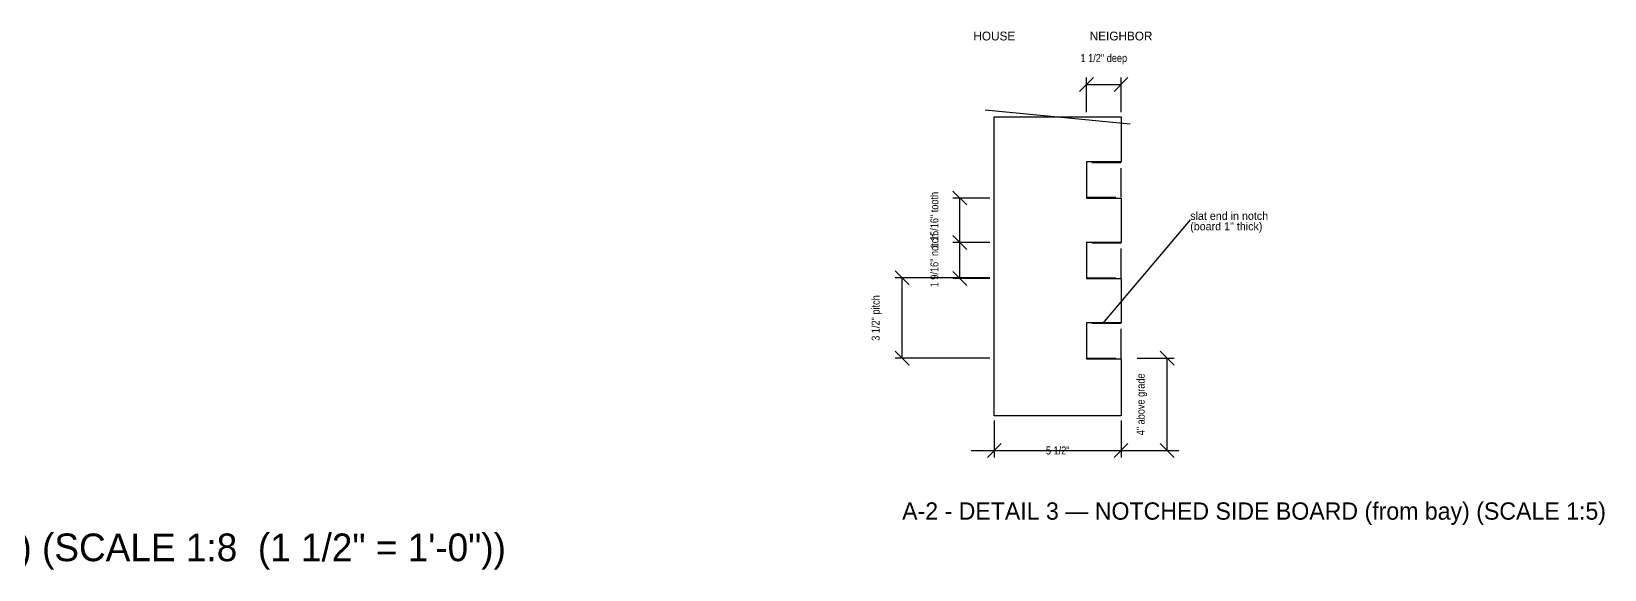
# Model space of a CAD drawing. Header units: inches. Extents: x -2 to 865, y -555 to 194.
# Drawn here: x 334.9 to 403.1, y -316.2 to -292.8 of the extents above; entities that cross this region are included whole.
import ezdxf
from ezdxf.enums import TextEntityAlignment as Align

# ---------------------------------------------------------------- set-up
doc = ezdxf.new("R2010")
doc.units = ezdxf.units.IN
doc.linetypes.add('DASHED', pattern=[1.524, 1.27, -0.254])
for name, color, linetype in [('CONTORNO', 7, 'Continuous'), ('COTA', 1, 'Continuous'), ('MADEIRA_CEDRO', 30, 'Continuous'), ('TEXTO', 7, 'Continuous'), ('TITULO', 7, 'Continuous')]:
    doc.layers.add(name, color=color, linetype=linetype)
doc.styles.add('OpenSansCondensed-Light', font='OpenSansCondensed-Light.ttf')
doc.dimstyles.get("Standard").update_dxf_attribs({"dimtxt": 2.5, "dimasz": 2.5, "dimexe": 1.25, "dimexo": 0.625, "dimtad": 1, "dimcen": 2.5, "dimazin": 3, "dimtfac": 1, "dimtmove": 0, "dimatfit": 3})

# ---------------------------------------------------------------- blocks, each defined once
blk = doc.blocks.new('_OBLIQUE')
at = {"color": 0, "linetype": 'BYBLOCK'}
blk.add_line((-0.5, -0.5), (0.5, 0.5), dxfattribs=at)
blk = doc.blocks.new('*D39')
for p, q in [((376.65, -309.7), (376.65, -311.3)), ((382.15, -309.7), (382.15, -311.3)), ((376.65, -311), (378.358, -311)), ((380.442, -311), (382.15, -311))]:
    blk.add_line(p, q)
at = {"layer": 'Defpoints'}
for p in [(376.65, -309.5), (382.15, -309.5), (376.65, -311)]:
    blk.add_point(p, dxfattribs=at)
at = {"layer": 'COTA', "xscale": 0.6, "yscale": 0.6}
for p in [(376.65, -311), (382.15, -311)]:
    blk.add_blockref('_OBLIQUE', p, dxfattribs=at)
at = {"layer": 'COTA', "insert": (379.4, -311), "char_height": 0.3472, "attachment_point": 5, "style": 'OpenSansCondensed-Light'}
blk.add_mtext('5 1/2"', dxfattribs=at)

msp = doc.modelspace()

# ---------------------------------------------------------------- linework, layer by layer
at = {"layer": 'CONTORNO'}
for points in [[(376.25, -296.233), (382.55, -296.833)], [(375.65, -311), (384.65, -311)]]:
    msp.add_lwpolyline(points, dxfattribs=at)
at = {"layer": 'CONTORNO', "linetype": 'DASHED'}
for points in [[(380.65, -300.022), (382.15, -300.022), (382.15, -298.522), (380.65, -298.522)], [(380.65, -303.511), (382.15, -303.511), (382.15, -302.011), (380.65, -302.011)], [(380.65, -307), (382.15, -307), (382.15, -305.5), (380.65, -305.5)]]:
    msp.add_lwpolyline(points, close=True, dxfattribs=at)
at = {"layer": 'COTA'}
msp.add_line((385.15, -301), (381.35, -305.5), dxfattribs=at)
at = {"layer": 'MADEIRA_CEDRO'}
msp.add_lwpolyline([(376.65, -309.5), (376.65, -296.533), (382.15, -296.533), (382.15, -298.49), (380.65, -298.49), (380.65, -300.053), (382.15, -300.053), (382.15, -301.98), (380.65, -301.98), (380.65, -303.542), (382.15, -303.542), (382.15, -305.469), (380.65, -305.469), (380.65, -307.031), (382.15, -307.031), (382.15, -309.5)], close=True, dxfattribs=at)

# ---------------------------------------------------------------- texts
at = {"layer": 'TEXTO'}
for s, p in [('HOUSE', (376.65, -293.333)), ('NEIGHBOR', (382.15, -293.333))]:
    msp.add_text(s, height=0.3819, dxfattribs=at).set_placement(p, align=Align.BOTTOM_CENTER)
for s, p in [('slat end in notch', (385.15, -301)), ('(board 1" thick)', (385.15, -301.451))]:
    msp.add_text(s, height=0.34722, dxfattribs=at).set_placement(p)
at = {"layer": 'TITULO'}
for s, height, p in [('A-2 - DETAIL 3 — NOTCHED SIDE BOARD (from bay) (SCALE 1:5)', 0.75, (372.65, -314)), ('A-2 - DETAIL 5 — BEAM AT END POST (bolted to the core) (SCALE 1:8  (1 1/2" = 1\'-0"))', 1.2, (291.9, -315.8))]:
    msp.add_text(s, height=height, dxfattribs=at).set_placement(p)

# ---------------------------------------------------------------- dimensions: what is measured, and where the dimension line sits
at = {"layer": 'COTA'}
msp.add_linear_dim(base=(380.65, -295.133), p1=(380.65, -296.533), p2=(382.15, -296.533), text='1 1/2" deep', dimstyle='Standard', override={"dimtxt": 0.347222, "dimasz": 0.4, "dimexe": 0.3, "dimexo": 0.2, "dimtsz": 0.3}, dxfattribs=at).render()
for base, p1, p2, text in [((375.15, -301.98), (376.65, -301.98), (376.65, -300.053), '1 15/16" tooth'), ((375.15, -303.542), (376.65, -303.542), (376.65, -301.98), '1 9/16" notch'), ((372.65, -307), (376.65, -307), (376.65, -303.511), '3 1/2" pitch'), ((384.15, -311), (382.65, -311), (382.65, -307), '4" above grade')]:
    msp.add_linear_dim(base=base, p1=p1, p2=p2, angle=90, text=text, dimstyle='Standard', override={"dimtxt": 0.347222, "dimasz": 0.4, "dimexe": 0.3, "dimexo": 0.2, "dimtsz": 0.3}, dxfattribs=at).render()
dim = msp.add_linear_dim(base=(376.65, -311), p1=(376.65, -309.5), p2=(382.15, -309.5), text='5 1/2"', dimstyle='Standard', override={"dimtxt": 0.347222, "dimasz": 0.4, "dimexe": 0.3, "dimexo": 0.2, "dimtsz": 0.3}, dxfattribs=at)
dim.commit()
dim.dimension.update_dxf_attribs({"geometry": '*D39', "text_midpoint": (379.4, -311)})

doc.saveas('drawing.dxf')
